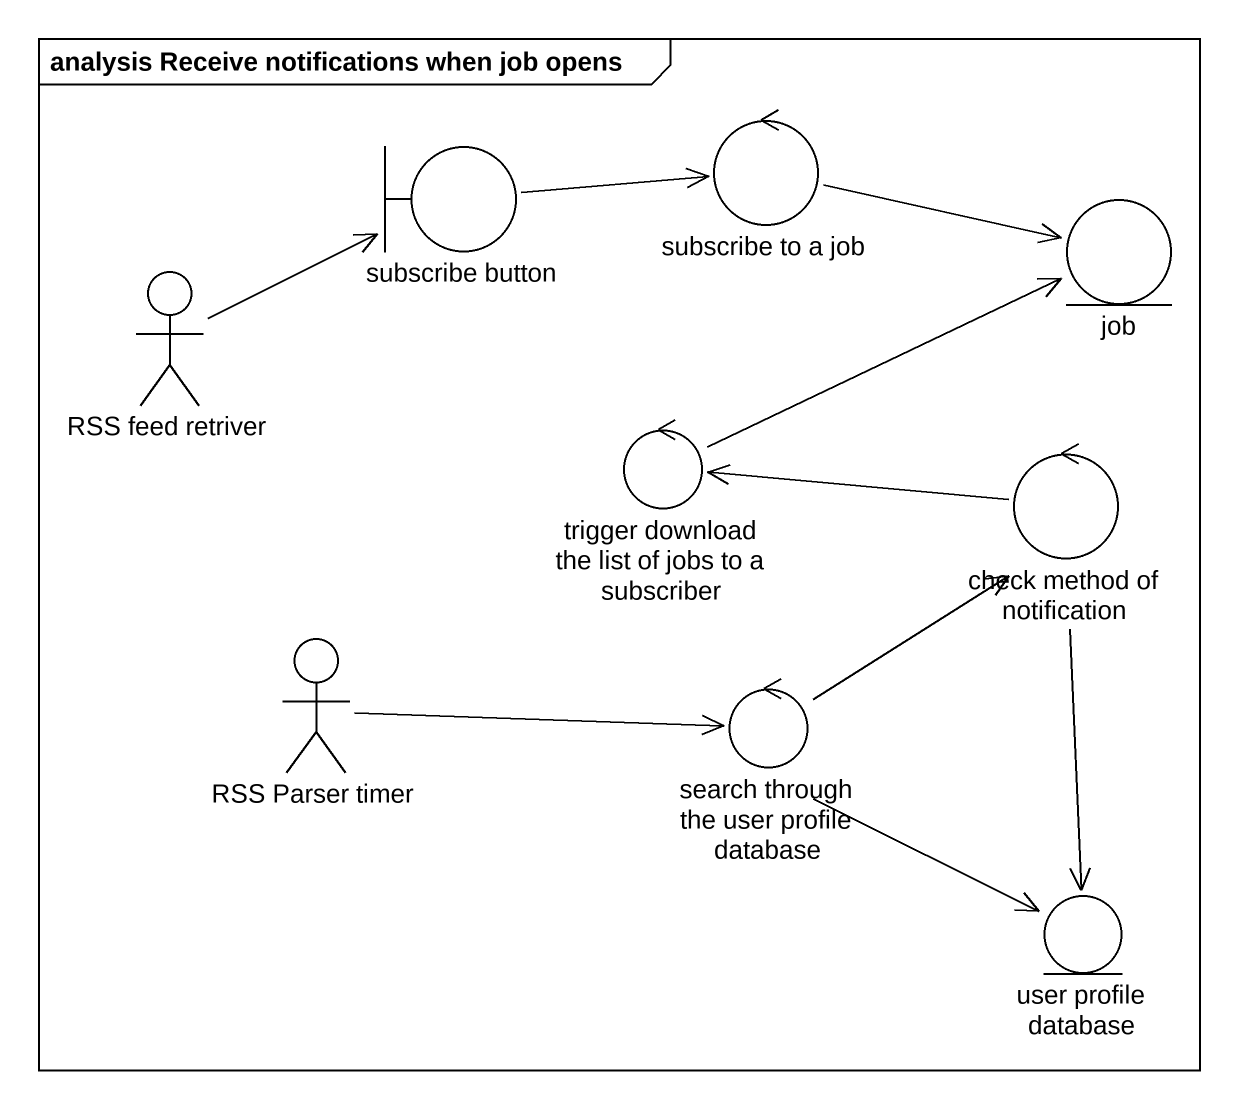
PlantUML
@startuml
mainframe analysis Receive notifications when job opens
boundary "subscribe button" as subscribe_button
control "subscribe to a job" as subscribe_to_a_job
entity job
actor "RSS feed retriver" as RSS_feed_retriver
control "trigger download the list of jobs to a subscriber" as trigger_download_the_list
control "check method of notification" as check_method_of_notification
actor "RSS Parser timer" as RSS_Parser_timer
control "search through the user profile database" as search_through_the_user
entity "user profile database" as user_profile_database
subscribe_button -right-> subscribe_to_a_job
subscribe_to_a_job -right-> job
RSS_feed_retriver -right-> subscribe_button
trigger_download_the_list -right-> job
check_method_of_notification -left-> trigger_download_the_list
check_method_of_notification --> user_profile_database
RSS_Parser_timer -right-> search_through_the_user
search_through_the_user -up-> check_method_of_notification
search_through_the_user --> user_profile_database
@enduml
